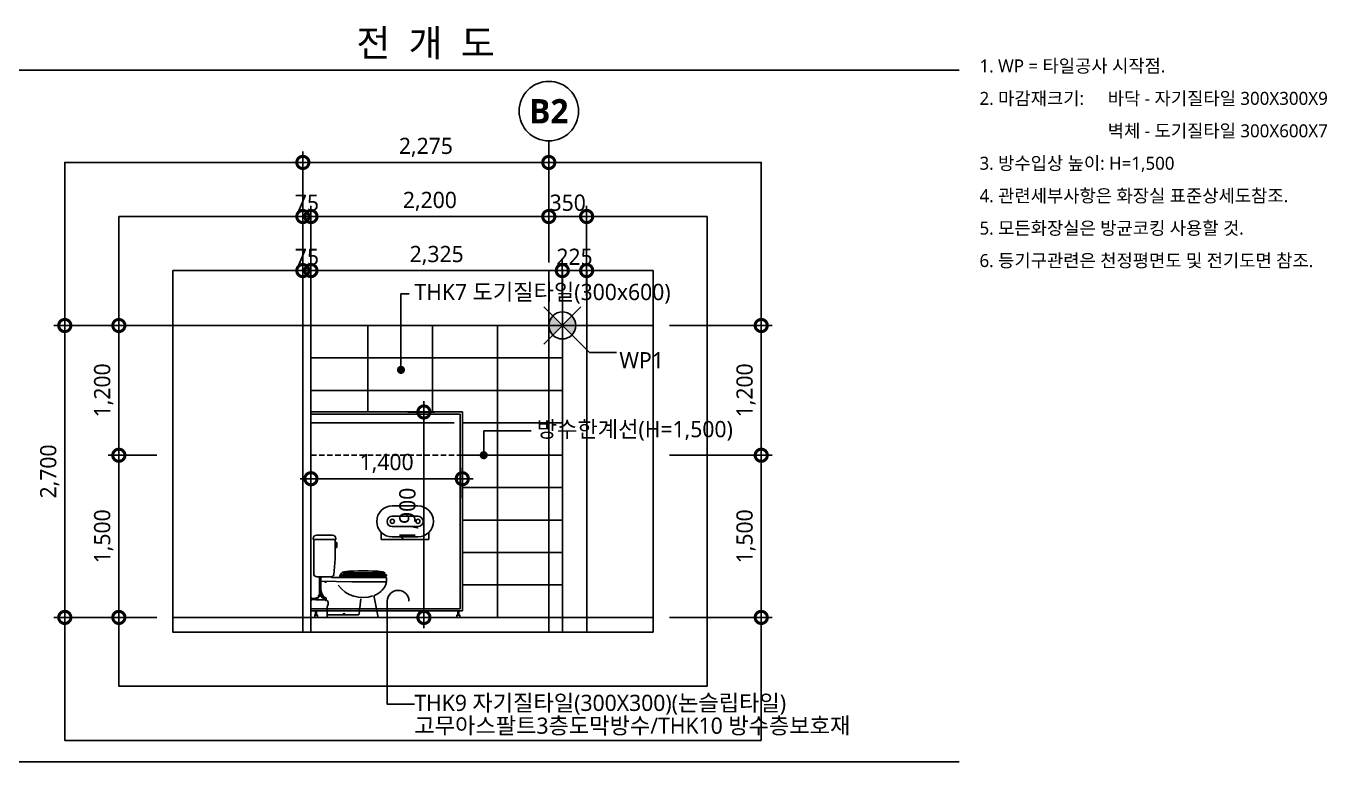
# Model space of a CAD drawing. Header units: millimetres. Extents: x 2213 to 82676, y 1050 to 28650.
# Drawn here: x 70094 to 82128, y 14850 to 21657 of the extents above; entities that cross this region are included whole.
import ezdxf
from ezdxf import colors
from ezdxf.entities.mleader import LeaderData, LeaderLine
from ezdxf.enums import TextEntityAlignment as Align
from ezdxf.math import Vec2, Vec3

# ---------------------------------------------------------------- set-up
doc = ezdxf.new("R2010")
doc.units = ezdxf.units.MM
doc.header["$LTSCALE"] = 200
doc.header["$PDMODE"] = 3
doc.linetypes.add('CEN', pattern=[62, 60, -1, 0, -1])
doc.linetypes.add('HIDDEN', pattern=[0.375, 0.25, -0.125])
doc.layers.get('Defpoints').update_dxf_attribs({"color": 137})
for name, color, linetype in [('01-CEN', 1, 'CEN'), ('01HAT', 8, 'Continuous'), ('01TEX', 3, 'Continuous'), ('01TOILET', 6, 'Continuous'), ('1', 1, 'Continuous'), ('2', 2, 'Continuous'), ('3', 3, 'Continuous'), ('5', 5, 'Continuous'), ('7ELE', 7, 'Continuous'), ('DIM', 7, 'Continuous'), ('DIM1', 7, 'Continuous'), ('SAN', 201, 'Continuous'), ('SYM', 6, 'Continuous'), ('SYM-BUB', 3, 'Continuous'), ('SYM-LEAD', 6, 'Continuous'), ('TEXT', 3, 'Continuous'), ('XR-TOIL-NOTE$0$A-ANNO-TEXT', 3, 'Continuous'), ('방수한계선', 4, 'HIDDEN')]:
    doc.layers.add(name, color=color, linetype=linetype)
doc.layers.add('02Waste', color=171, linetype='Continuous', plot=False)
doc.styles.add('HY-M', font='malgun.ttf')
doc.styles.get("Standard").update_dxf_attribs({"font": 'malgun.ttf'})
doc.styles.add('맑은고딕', font='malgun.ttf')
doc.styles.add('맑은고딕B', font='malgunbd.ttf')
doc.styles.add('스타일1', font='malgun.ttf')
doc.linetypes.add('WIREMESH2', pattern='A,5,-0.25,["X",Standard,S=1,R=0,X=-0.32,Y=-0.5],-0.25', length=5.5)
doc.dimstyles.new('CJA-50', dxfattribs={"dimscale": 50, "dimtxt": 3, "dimasz": 1, "dimexe": 2, "dimexo": 3, "dimgap": 1, "dimtad": 1, "dimdec": 0, "dimzin": 1, "dimdsep": 46, "dimlunit": 6, "dimtxsty": '스타일1', "dimblk": 'GAUN-DOT', "dimcen": -2, "dimdle": 2, "dimclrd": 256, "dimclre": 256, "dimclrt": 3, "dimadec": 0, "dimazin": 0, "dimtfac": 1, "dimtdec": 0, "dimtix": 1, "dimtmove": 2, "dimatfit": 3, "dimldrblk": 'DOTSMALL', "dimfxl": 1, "dimtolj": 1, "dimtzin": 1, "dimarcsym": 0})

# ---------------------------------------------------------------- blocks, each defined once
blk = doc.blocks.new('GAUN-DOT')
at = {"linetype": 'ByBlock'}
for p, q in [((2, 0), (-2, 0)), ((0, -2), (0, 2))]:
    blk.add_line(p, q, dxfattribs=at)
at = {"const_width": 2.25}
blk.add_lwpolyline([(0, 0.28125, 1), (0, -0.28125, 1)], format="xyb", close=True, dxfattribs=at)
blk = doc.blocks.new('*D81')
at = {"layer": 'Defpoints', "color": 0, "transparency": 16777216}
for p in [(74930, 20395), (72655, 19319), (74930, 19319)]:
    blk.add_point(p, dxfattribs=at)
at = {"layer": 'DIM', "lineweight": -2, "transparency": 16777216}
for p, q in [((72655, 19469), (72655, 20495)), ((74930, 19469), (74930, 20495)), ((72705, 20395), (74880, 20395))]:
    blk.add_line(p, q, dxfattribs=at)
at = {"layer": 'DIM', "lineweight": -2, "transparency": 16777216, "xscale": 50, "yscale": 50, "zscale": 50, "rotation": 180}
blk.add_blockref('GAUN-DOT', (72655, 20395), dxfattribs=at)
at = {"layer": 'DIM', "lineweight": -2, "transparency": 16777216, "xscale": 50, "yscale": 50, "zscale": 50}
blk.add_blockref('GAUN-DOT', (74930, 20395), dxfattribs=at)
at = {"layer": 'DIM', "color": 3, "transparency": 16777216, "insert": (73793, 20535), "char_height": 150, "attachment_point": 5, "style": '맑은고딕'}
blk.add_mtext('\\A1;2,275', dxfattribs=at)
blk = doc.blocks.new('_DotSmall')
at = {"layer": 'DIM'}
h = blk.add_hatch(color=256, dxfattribs=at)
edge = h.paths.add_edge_path()
edge.add_arc((0, 0), 0.2, 0, 360)
at = {"layer": 'DIM', "linetype": 'ByBlock'}
blk.add_circle((0, 0), 0.2, dxfattribs=at)
blk = doc.blocks.new('*D82')
at = {"layer": 'Defpoints', "color": 0, "transparency": 16777216}
for p in [(74930, 19895), (74930, 19319), (75280, 19319)]:
    blk.add_point(p, dxfattribs=at)
at = {"layer": 'DIM', "lineweight": -2, "transparency": 16777216}
for p, q in [((74930, 19469), (74930, 19995)), ((75280, 19469), (75280, 19995)), ((74880, 19895), (74830, 19895)), ((75280, 19895), (74930, 19895)), ((75330, 19895), (75380, 19895))]:
    blk.add_line(p, q, dxfattribs=at)
at = {"layer": 'DIM', "lineweight": -2, "transparency": 16777216, "xscale": 50, "yscale": 50, "zscale": 50}
blk.add_blockref('GAUN-DOT', (74930, 19895), dxfattribs=at)
at = {"layer": 'DIM', "lineweight": -2, "transparency": 16777216, "xscale": 50, "yscale": 50, "zscale": 50, "rotation": 180}
blk.add_blockref('GAUN-DOT', (75280, 19895), dxfattribs=at)
at = {"layer": 'DIM', "color": 3, "transparency": 16777216, "insert": (75105, 20022), "char_height": 150, "attachment_point": 5, "style": '맑은고딕'}
blk.add_mtext('\\A1;350', dxfattribs=at)
blk = doc.blocks.new('*D83')
at = {"layer": 'Defpoints', "color": 0, "transparency": 16777216}
for p in [(72730, 19895), (72730, 19319), (74930, 19319)]:
    blk.add_point(p, dxfattribs=at)
at = {"layer": 'DIM', "lineweight": -2, "transparency": 16777216}
for p, q in [((72730, 19469), (72730, 19995)), ((74930, 19469), (74930, 19995)), ((74880, 19895), (72780, 19895))]:
    blk.add_line(p, q, dxfattribs=at)
at = {"layer": 'DIM', "lineweight": -2, "transparency": 16777216, "xscale": 50, "yscale": 50, "zscale": 50, "rotation": 180}
blk.add_blockref('GAUN-DOT', (72730, 19895), dxfattribs=at)
at = {"layer": 'DIM', "lineweight": -2, "transparency": 16777216, "xscale": 50, "yscale": 50, "zscale": 50}
blk.add_blockref('GAUN-DOT', (74930, 19895), dxfattribs=at)
at = {"layer": 'DIM', "color": 3, "transparency": 16777216, "insert": (73830, 20035), "char_height": 150, "attachment_point": 5, "style": '맑은고딕'}
blk.add_mtext('\\A1;2,200', dxfattribs=at)
blk = doc.blocks.new('*D84')
at = {"layer": 'Defpoints', "color": 0, "transparency": 16777216}
for p in [(71682, 18887), (70453, 16187), (71453, 16187)]:
    blk.add_point(p, dxfattribs=at)
at = {"layer": 'DIM', "lineweight": -2, "transparency": 16777216}
for p, q in [((71532, 18887), (70353, 18887)), ((70453, 18837), (70453, 16237)), ((71303, 16187), (70353, 16187))]:
    blk.add_line(p, q, dxfattribs=at)
at = {"layer": 'DIM', "lineweight": -2, "transparency": 16777216, "xscale": 50, "yscale": 50, "zscale": 50}
for p, rotation in [((70453, 18887), 90), ((70453, 16187), 270)]:
    blk.add_blockref('GAUN-DOT', p, dxfattribs=dict(at, rotation=rotation))
at = {"layer": 'DIM', "color": 3, "transparency": 16777216, "insert": (70313, 17537), "char_height": 150, "attachment_point": 5, "rotation": 90, "style": '맑은고딕'}
blk.add_mtext('\\A1;2,700', dxfattribs=at)
blk = doc.blocks.new('*D85')
at = {"layer": 'Defpoints', "color": 0, "transparency": 16777216}
for p in [(71594, 18887), (70953, 17687), (71453, 17687)]:
    blk.add_point(p, dxfattribs=at)
at = {"layer": 'DIM', "lineweight": -2, "transparency": 16777216}
for p, q in [((71444, 18887), (70853, 18887)), ((70953, 18837), (70953, 17737)), ((71303, 17687), (70853, 17687))]:
    blk.add_line(p, q, dxfattribs=at)
at = {"layer": 'DIM', "lineweight": -2, "transparency": 16777216, "xscale": 50, "yscale": 50, "zscale": 50}
for p, rotation in [((70953, 18887), 90), ((70953, 17687), 270)]:
    blk.add_blockref('GAUN-DOT', p, dxfattribs=dict(at, rotation=rotation))
at = {"layer": 'DIM', "color": 3, "transparency": 16777216, "insert": (70812, 18287), "char_height": 150, "attachment_point": 5, "rotation": 90, "style": '맑은고딕'}
blk.add_mtext('\\A1;1,200', dxfattribs=at)
blk = doc.blocks.new('*D86')
at = {"layer": 'Defpoints', "color": 0, "transparency": 16777216}
for p in [(71453, 17687), (70953, 16187), (71453, 16187)]:
    blk.add_point(p, dxfattribs=at)
at = {"layer": 'DIM', "lineweight": -2, "transparency": 16777216}
for p, q in [((71303, 17687), (70853, 17687)), ((70953, 17637), (70953, 16237)), ((71303, 16187), (70853, 16187))]:
    blk.add_line(p, q, dxfattribs=at)
at = {"layer": 'DIM', "lineweight": -2, "transparency": 16777216, "xscale": 50, "yscale": 50, "zscale": 50}
for p, rotation in [((70953, 17687), 90), ((70953, 16187), 270)]:
    blk.add_blockref('GAUN-DOT', p, dxfattribs=dict(at, rotation=rotation))
at = {"layer": 'DIM', "color": 3, "transparency": 16777216, "insert": (70812, 16937), "char_height": 150, "attachment_point": 5, "rotation": 90, "style": '맑은고딕'}
blk.add_mtext('\\A1;1,500', dxfattribs=at)
blk = doc.blocks.new('*D87')
at = {"layer": 'Defpoints', "color": 0, "transparency": 16777216}
for p in [(75895, 18887), (75895, 17687), (76895, 17687)]:
    blk.add_point(p, dxfattribs=at)
at = {"layer": 'DIM', "lineweight": -2, "transparency": 16777216}
for p, q in [((76045, 18887), (76995, 18887)), ((76895, 18837), (76895, 17737)), ((76045, 17687), (76995, 17687))]:
    blk.add_line(p, q, dxfattribs=at)
at = {"layer": 'DIM', "lineweight": -2, "transparency": 16777216, "xscale": 50, "yscale": 50, "zscale": 50}
for p, rotation in [((76895, 18887), 90), ((76895, 17687), 270)]:
    blk.add_blockref('GAUN-DOT', p, dxfattribs=dict(at, rotation=rotation))
at = {"layer": 'DIM', "color": 3, "transparency": 16777216, "insert": (76754, 18287), "char_height": 150, "attachment_point": 5, "rotation": 90, "style": '맑은고딕'}
blk.add_mtext('\\A1;1,200', dxfattribs=at)
blk = doc.blocks.new('*D88')
at = {"layer": 'Defpoints', "color": 0, "transparency": 16777216}
for p in [(75895, 17687), (75895, 16187), (76895, 16187)]:
    blk.add_point(p, dxfattribs=at)
at = {"layer": 'DIM', "lineweight": -2, "transparency": 16777216}
for p, q in [((76045, 17687), (76995, 17687)), ((76895, 17637), (76895, 16237)), ((76045, 16187), (76995, 16187))]:
    blk.add_line(p, q, dxfattribs=at)
at = {"layer": 'DIM', "lineweight": -2, "transparency": 16777216, "xscale": 50, "yscale": 50, "zscale": 50}
for p, rotation in [((76895, 17687), 90), ((76895, 16187), 270)]:
    blk.add_blockref('GAUN-DOT', p, dxfattribs=dict(at, rotation=rotation))
at = {"layer": 'DIM', "color": 3, "transparency": 16777216, "insert": (76754, 16937), "char_height": 150, "attachment_point": 5, "rotation": 90, "style": '맑은고딕'}
blk.add_mtext('\\A1;1,500', dxfattribs=at)
blk = doc.blocks.new('NEW_BUB')
at = {"layer": 'SYM-BUB', "color": 6}
blk.add_line((0, 3), (0, 0), dxfattribs=at)
blk.add_circle((0, 8.5), 5.5, dxfattribs=at)
at = {"layer": 'SYM-BUB', "color": 3, "style": '맑은고딕B'}
blk.add_attdef('X', text='', height=4.5, dxfattribs=at).set_placement((0, 8.5), align=Align.MIDDLE)
blk = doc.blocks.new('*D89')
at = {"layer": 'Defpoints', "color": 0, "transparency": 16777216}
for p in [(75055, 19395), (72730, 19012), (75055, 19012)]:
    blk.add_point(p, dxfattribs=at)
at = {"layer": 'DIM', "lineweight": -2, "transparency": 16777216}
for p, q in [((72730, 19162), (72730, 19495)), ((75055, 19162), (75055, 19495)), ((72780, 19395), (75005, 19395))]:
    blk.add_line(p, q, dxfattribs=at)
at = {"layer": 'DIM', "lineweight": -2, "transparency": 16777216, "xscale": 50, "yscale": 50, "zscale": 50, "rotation": 180}
blk.add_blockref('GAUN-DOT', (72730, 19395), dxfattribs=at)
at = {"layer": 'DIM', "lineweight": -2, "transparency": 16777216, "xscale": 50, "yscale": 50, "zscale": 50}
blk.add_blockref('GAUN-DOT', (75055, 19395), dxfattribs=at)
at = {"layer": 'DIM', "color": 3, "transparency": 16777216, "insert": (73893, 19535), "char_height": 150, "attachment_point": 5, "style": '맑은고딕'}
blk.add_mtext('\\A1;2,325', dxfattribs=at)
blk = doc.blocks.new('*D90')
at = {"layer": 'Defpoints', "color": 0, "transparency": 16777216}
for p in [(75055, 19395), (75055, 19012), (75280, 19012)]:
    blk.add_point(p, dxfattribs=at)
at = {"layer": 'DIM', "lineweight": -2, "transparency": 16777216}
for p, q in [((75055, 19162), (75055, 19495)), ((75280, 19162), (75280, 19495)), ((75005, 19395), (74955, 19395)), ((75280, 19395), (75055, 19395)), ((75330, 19395), (75380, 19395))]:
    blk.add_line(p, q, dxfattribs=at)
at = {"layer": 'DIM', "lineweight": -2, "transparency": 16777216, "xscale": 50, "yscale": 50, "zscale": 50}
blk.add_blockref('GAUN-DOT', (75055, 19395), dxfattribs=at)
at = {"layer": 'DIM', "lineweight": -2, "transparency": 16777216, "xscale": 50, "yscale": 50, "zscale": 50, "rotation": 180}
blk.add_blockref('GAUN-DOT', (75280, 19395), dxfattribs=at)
at = {"layer": 'DIM', "color": 3, "transparency": 16777216, "insert": (75168, 19522), "char_height": 150, "attachment_point": 5, "style": '맑은고딕'}
blk.add_mtext('\\A1;225', dxfattribs=at)
blk = doc.blocks.new('*D91')
at = {"layer": 'Defpoints', "color": 0, "transparency": 16777216}
for p in [(72655, 19395), (72655, 19012), (72730, 19012)]:
    blk.add_point(p, dxfattribs=at)
at = {"layer": 'DIM', "lineweight": -2, "transparency": 16777216}
for p, q in [((72655, 19162), (72655, 19495)), ((72730, 19162), (72730, 19495)), ((72605, 19395), (72555, 19395)), ((72730, 19395), (72655, 19395)), ((72780, 19395), (72830, 19395))]:
    blk.add_line(p, q, dxfattribs=at)
at = {"layer": 'DIM', "lineweight": -2, "transparency": 16777216, "xscale": 50, "yscale": 50, "zscale": 50}
blk.add_blockref('GAUN-DOT', (72655, 19395), dxfattribs=at)
at = {"layer": 'DIM', "lineweight": -2, "transparency": 16777216, "xscale": 50, "yscale": 50, "zscale": 50, "rotation": 180}
blk.add_blockref('GAUN-DOT', (72730, 19395), dxfattribs=at)
at = {"layer": 'DIM', "color": 3, "transparency": 16777216, "insert": (72693, 19521), "char_height": 150, "attachment_point": 5, "style": '맑은고딕'}
blk.add_mtext('\\A1;75', dxfattribs=at)
blk = doc.blocks.new('_DOT')
at = {"color": 0, "linetype": 'ByBlock'}
blk.add_line((-0.5, 0), (-1, 0), dxfattribs=at)
at = {"color": 0, "linetype": 'ByBlock', "const_width": 0.5}
blk.add_lwpolyline([(-0.25, 0, 1), (0.25, 0, 1)], format="xyb", close=True, dxfattribs=at)
blk = doc.blocks.new('*D92')
at = {"layer": 'Defpoints', "color": 0, "transparency": 16777216}
for p in [(72730, 19895), (72655, 19319), (72730, 19319)]:
    blk.add_point(p, dxfattribs=at)
at = {"layer": 'DIM', "lineweight": -2, "transparency": 16777216}
for p, q in [((72655, 19469), (72655, 19995)), ((72730, 19469), (72730, 19995)), ((72605, 19895), (72555, 19895)), ((72655, 19895), (72730, 19895)), ((72780, 19895), (72830, 19895))]:
    blk.add_line(p, q, dxfattribs=at)
at = {"layer": 'DIM', "lineweight": -2, "transparency": 16777216, "xscale": 50, "yscale": 50, "zscale": 50}
blk.add_blockref('GAUN-DOT', (72655, 19895), dxfattribs=at)
at = {"layer": 'DIM', "lineweight": -2, "transparency": 16777216, "xscale": 50, "yscale": 50, "zscale": 50, "rotation": 180}
blk.add_blockref('GAUN-DOT', (72730, 19895), dxfattribs=at)
at = {"layer": 'DIM', "color": 3, "transparency": 16777216, "insert": (72693, 20021), "char_height": 150, "attachment_point": 5, "style": '맑은고딕'}
blk.add_mtext('\\A1;75', dxfattribs=at)
blk = doc.blocks.new('WP21')
at = {"layer": 'SYM'}
h = blk.add_hatch(color=6, dxfattribs=at)
edge = h.paths.add_edge_path()
edge.add_ellipse((0, 0), major_axis=(0, 2.5), ratio=1, start_angle=405, end_angle=495)
edge.add_line((-1.77, -1.77), (0, 0))
edge.add_line((0, 0), (-1.77, 1.77))
edge = h.paths.add_edge_path()
edge.add_ellipse((0, 0), major_axis=(0, 2.5), ratio=1, start_angle=225, end_angle=315)
edge.add_line((1.77, 1.77), (0, 0))
edge.add_line((0, 0), (1.77, -1.77))
at = {"layer": 'SYM', "color": 6}
for p, q in [((-3.44, -3.44), (5, 5)), ((5, 5), (10, 5)), ((-3.44, 3.44), (3.44, -3.44))]:
    blk.add_line(p, q, dxfattribs=at)
blk.add_ellipse((0, 0), major_axis=(0, 2.5), ratio=1, start_param=5.497787, end_param=11.780972, dxfattribs=at)
at = {"layer": 'SYM', "color": 3, "linetype": 'WIREMESH2', "style": '스타일1'}
blk.add_attdef('WP', text='', height=3, dxfattribs=at).set_placement((10.55, 5), align=Align.MIDDLE_LEFT)
blk = doc.blocks.new('로우탱크-대변기(측면)')
at = {"layer": '01TOILET'}
for p, q in [((-600, 730), (-600, 723)), ((-570, 760), (-420, 760)), ((-390, 723), (-390, 730)), ((-597, 720), (-393, 720)), ((-595, 720), (-595, 406)), ((-395, 720), (-395, 671)), ((-381, 693), (-395, 693)), ((-381, 675), (-395, 675)), ((-381, 664), (-395, 664)), ((-381, 646), (-395, 646)), ((-381, 693), (-381, 646)), ((-565, 376), (-432, 376)), ((-548, 373), (-548, 376)), ((-527, 368), (-543, 368)), ((-542, 368), (-542, 204)), ((-528, 368), (-528, 204)), ((-522, 376), (-522, 373)), ((-430, 370), (-430, 371)), ((-430, 370), (72, 370)), ((-336, 383), (77, 383)), ((-324, 400), (69, 400)), ((-316, 411), (59, 411)), ((-228, 411), (-228, 400)), ((-228, 383), (-228, 370)), ((-215, 383), (-215, 370)), ((-214, 411), (-214, 400)), ((-23, 411), (-23, 400)), ((-22, 383), (-22, 370)), ((-9, 411), (-9, 400)), ((-9, 383), (-9, 370)), ((61, 414), (59, 417)), ((59, 411), (59, 411)), ((80, 336), (80, 362)), ((-242, 328), (-528, 336)), ((-242, 328), (79, 328)), ((-620, 183), (-618, 183)), ((-618, 157), (-620, 157)), ((-613, 178), (-613, 162)), ((-576, 176), (-613, 176)), ((-576, 164), (-613, 164)), ((-576, 180), (-576, 161)), ((-554, 180), (-576, 180)), ((-565, 174), (-576, 174)), ((-576, 166), (-565, 166)), ((-576, 161), (-494, 161)), ((-565, 180), (-565, 161)), ((-549, 204), (-521, 204)), ((-549, 195), (-549, 204)), ((-549, 195), (-521, 195)), ((-549, 195), (-549, 185)), ((-539, 195), (-539, 204)), ((-530, 204), (-530, 195)), ((-521, 204), (-521, 195)), ((-521, 195), (-521, 185)), ((-516, 180), (-494, 180)), ((-505, 180), (-505, 161)), ((-505, 174), (-494, 174)), ((-505, 166), (-494, 166)), ((-494, 180), (-494, 161)), ((-494, 176), (-488, 176)), ((-494, 164), (-488, 164)), ((-485, 183), (-488, 183)), ((-488, 183), (-488, 155)), ((-480, 179), (-488, 179)), ((-480, 174), (-488, 174)), ((-488, 166), (-480, 166)), ((-488, 161), (-480, 161)), ((-488, 155), (-485, 155)), ((-480, 160), (-480, 178)), ((-174, 32), (-159, 172)), ((0, 0), (-36, 187)), ((-470, 0), (-470, 96)), ((-470, 25), (-182, 25))]:
    blk.add_line(p, q, dxfattribs=at)
for centre, radius, start, end in [((-570, 730), 30, 90, 180), ((-597, 723), 3, 180, 270), ((-420, 730), 30, 0, 90), ((-393, 723), 3, 270, 0), ((-3747, 680), 3352, 355.1154, 0.1555), ((-565, 406), 30, 180, 270), ((-543, 373), 5, 180, 270), ((-527, 373), 5, 270, 0), ((-435, 371), 5, 0, 90), ((-431, 401), 24.6, 267.3528, 345.2055), ((-282, 360), 73.8, 128.2835, 172.3899), ((-282, 360), 58, 128.2835, 170.2995), ((-324, 411), 7.94, 313.9053, 122.6617), ((-344, 472), 58.6, 294.664, 301.4033), ((-136, -1416), 1847, 84.4784, 95.5216), ((38, 380), 41.3, 60.8845, 85.6022), ((59, 413), 2, 268.7973, 39.2367), ((49, 376), 31.4, 16.6851, 49.8505), ((72, 362), 8, 0, 90), ((77, 385), 2, 270, 16.6851), ((-374, 282), 157, 191.0328, 222.6788), ((-485, 335), 9.38, 178.319, 358.319), ((-141, 466), 283, 216.327, 289.5221), ((-90, 370), 175, 292.2615, 317.2888), ((-45, 345), 125, 311.5109, 356.0467), ((-618, 178), 5, 0, 90), ((-618, 162), 5, 270, 0), ((-554, 185), 5, 270, 0), ((-516, 185), 5, 180, 270), ((-485, 178), 5, 0, 90), ((-485, 160), 5, 270, 0), ((-506, 129), 46, 328.7532, 54.9951), ((-14, 188), 22.5, 108.6805, 200), ((-458, 96), 12, 136.8583, 180), ((-315, 25), 9.58, 359.9998, 180), ((-182, 33), 8, 270, 353.6328)]:
    blk.add_arc(centre, radius, start, end, dxfattribs=at)
blk = doc.blocks.new('*D93')
at = {"layer": 'Defpoints', "color": 0, "transparency": 16777216}
for p in [(74130, 17470), (74130, 17139), (72730, 17086)]:
    blk.add_point(p, dxfattribs=at)
at = {"layer": 'DIM', "lineweight": -2, "transparency": 16777216}
for p, q in [((72730, 17236), (72730, 17570)), ((74130, 17289), (74130, 17570)), ((72780, 17470), (74080, 17470))]:
    blk.add_line(p, q, dxfattribs=at)
at = {"layer": 'DIM', "lineweight": -2, "transparency": 16777216, "xscale": 50, "yscale": 50, "zscale": 50, "rotation": 180}
blk.add_blockref('GAUN-DOT', (72730, 17470), dxfattribs=at)
at = {"layer": 'DIM', "lineweight": -2, "transparency": 16777216, "xscale": 50, "yscale": 50, "zscale": 50}
blk.add_blockref('GAUN-DOT', (74130, 17470), dxfattribs=at)
at = {"layer": 'DIM', "color": 3, "transparency": 16777216, "insert": (73430, 17611), "char_height": 150, "attachment_point": 5, "style": '맑은고딕'}
blk.add_mtext('\\A1;1,400', dxfattribs=at)
blk = doc.blocks.new('*D94')
at = {"layer": 'Defpoints', "color": 0, "transparency": 16777216}
for p in [(73477, 18087), (73467, 16187), (73775, 16187)]:
    blk.add_point(p, dxfattribs=at)
at = {"layer": 'DIM', "lineweight": -2, "transparency": 16777216}
for p, q in [((73627, 18087), (73875, 18087)), ((73775, 18037), (73775, 16237)), ((73617, 16187), (73875, 16187))]:
    blk.add_line(p, q, dxfattribs=at)
at = {"layer": 'DIM', "lineweight": -2, "transparency": 16777216, "xscale": 50, "yscale": 50, "zscale": 50}
for p, rotation in [((73775, 18087), 90), ((73775, 16187), 270)]:
    blk.add_blockref('GAUN-DOT', p, dxfattribs=dict(at, rotation=rotation))
at = {"layer": 'DIM', "color": 3, "transparency": 16777216, "insert": (73635, 17137), "char_height": 150, "attachment_point": 5, "rotation": 90, "style": '맑은고딕'}
blk.add_mtext('\\A1;1,900', dxfattribs=at)
blk = doc.blocks.new('휴지걸이')
at = {"layer": 'SAN'}
for p, q in [((-844, 1000), (-1081, 1000)), ((-844, 904), (-1081, 904)), ((-1183, 754), (-1183, 688)), ((-844, 808), (-1081, 808)), ((-743, 754), (-743, 688)), ((-743, 688), (-1183, 688)), ((-844, 712), (-1081, 712))]:
    blk.add_line(p, q, dxfattribs=at)
for centre in [(-1081, 856), (-844, 856)]:
    blk.add_circle(centre, 19, dxfattribs=at)
for centre, radius, start, end in [((-1081, 856), 144, 90, 270), ((-844, 856), 144, 270, 90), ((-1081, 856), 48, 90, 270), ((-844, 856), 48, 270, 90)]:
    blk.add_arc(centre, radius, start, end, dxfattribs=at)

msp = doc.modelspace()

# ---------------------------------------------------------------- linework, layer by layer
at = {"layer": '01-CEN'}
for p, q in [((72655.3, 19395), (72655.3, 16050)), ((72730.3, 19395), (72730.3, 16050)), ((74930.3, 19395), (74930.3, 16050)), ((75055.3, 19395), (75055.3, 16050)), ((75280.3, 19395), (75280.3, 16050))]:
    msp.add_line(p, q, dxfattribs=at)
at = {"layer": '01HAT'}
for p, q in [((73255.3, 18887.4), (73255.3, 18087.4)), ((73855.3, 18887.4), (73855.3, 18087.4)), ((74455.3, 18887.4), (74455.3, 16187.4)), ((72730.3, 18587.4), (75055.3, 18587.4)), ((72730.3, 18287.4), (75055.3, 18287.4)), ((72730.3, 17987.4), (74055.3, 17987.4)), ((74130.3, 17987.4), (75055.3, 17987.4)), ((74130.3, 17687.4), (75055.3, 17687.4)), ((74130.3, 17387.4), (75055.3, 17387.4)), ((74130.3, 17087.4), (75055.3, 17087.4)), ((74130.3, 16787.4), (75055.3, 16787.4)), ((74130.3, 16487.4), (75055.3, 16487.4))]:
    msp.add_line(p, q, dxfattribs=at)
at = {"layer": '01TOILET'}
for p, q in [((74130.3, 18087.4), (72730.3, 18087.4)), ((74130.3, 18087.4), (74130.3, 16247.4)), ((74130.3, 16247.4), (72730.3, 16247.4))]:
    msp.add_line(p, q, dxfattribs=at)
at = {"layer": '01TOILET', "color": 7}
for p, q in [((72772.3, 16247.4), (72772.3, 16216)), ((72782.3, 16247.4), (72782.3, 16216)), ((74088.3, 16247.4), (74088.3, 16216)), ((74098.3, 16247.4), (74098.3, 16216)), ((72789.8, 16207.4), (72764.8, 16207.4)), ((74105.8, 16207.4), (74080.8, 16207.4))]:
    msp.add_line(p, q, dxfattribs=at)
for points in [[(72764.8, 16187.4), (72764.8, 16207.4), (72772.3, 16216), (72782.3, 16216), (72789.8, 16207.4), (72789.8, 16187.4)], [(74080.8, 16187.4), (74080.8, 16207.4), (74088.3, 16216), (74098.3, 16216), (74105.8, 16207.4), (74105.8, 16187.4)]]:
    msp.add_lwpolyline(points, dxfattribs=at)
at = {"layer": '02Waste'}
for points in [[(76894.8, 15050), (70452.9, 15050), (70452.9, 20395), (76894.8, 20395)], [(76394.8, 15550), (70952.9, 15550), (70952.9, 19895), (76394.8, 19895)]]:
    msp.add_lwpolyline(points, close=True, dxfattribs=at)
msp.add_lwpolyline([(75894.8, 16050), (71452.9, 16050), (71452.9, 19395), (75894.8, 19395), (75894.8, 16050)], dxfattribs=at)
at = {"layer": '1'}
for p, q in [((71452.9, 18887.4), (75894.8, 18887.4)), ((71452.9, 16187.4), (75894.8, 16187.4))]:
    msp.add_line(p, q, dxfattribs=at)
at = {"layer": '2'}
msp.add_lwpolyline([(75055.3, 18887.4), (72730.3, 18887.4), (72730.3, 16187.4), (75055.3, 16187.4)], close=True, dxfattribs=at)
at = {"layer": '3'}
for p, q in [((78725, 21250), (59543.4, 21250)), ((59543.4, 14850), (78725, 14850))]:
    msp.add_line(p, q, dxfattribs=at)
at = {"layer": '5'}
for p, q in [((74110.3, 18067.4), (72730.3, 18067.4)), ((74110.3, 18067.4), (74110.3, 16267.4)), ((74110.3, 16267.4), (72730.3, 16267.4))]:
    msp.add_line(p, q, dxfattribs=at)
at = {"layer": '7ELE'}
msp.add_line((74055.3, 16187.4), (74955.3, 16187.4), dxfattribs=at)
at = {"layer": 'SYM-LEAD'}
for points, format in [([(73636.4, 16337.4, 1), (73436.4, 16337.4), (73436.4, 15383.2), (73686.4, 15383.2)], "xyb"), ([(73636.4, 16187.4, 0, 50, 0), (73636.4, 16337.4, 0, 0, 0), (73636.4, 16279, 0, 0, 0)], "xyseb")]:
    msp.add_lwpolyline(points, format=format, dxfattribs=at)
at = {"layer": '방수한계선'}
msp.add_line((72730.3, 17687.4), (75055.3, 17687.4), dxfattribs=at)

# ---------------------------------------------------------------- block references
at = {"layer": '01TOILET'}
msp.add_blockref('로우탱크-대변기(측면)', (73350.3, 16187.4), dxfattribs=at)
at = {"layer": 'DIM1'}
msp.add_blockref('휴지걸이', (74563.3, 16219.4), dxfattribs=at)
at = {"layer": 'SYM', "linetype": 'WIREMESH2'}
ref = msp.add_blockref('WP21', (75055.3, 18887.4), dxfattribs=dict(at, xscale=-50.00000000000001, yscale=50.00000000000001, zscale=50.00000000000001, rotation=180))
ref.add_attrib('WP', 'WP1', dxfattribs={"color": 3, "linetype": 'WIREMESH2', "height": 150, "style": '스타일1'}).set_placement((75582.8, 18445.7), align=Align.BOTTOM_LEFT)
at = {"layer": 'SYM-BUB'}
ref = msp.add_blockref('NEW_BUB', (74930.3, 20445), dxfattribs=dict(at, xscale=-50.00000000000001, yscale=50.00000000000001, zscale=50.00000000000001))
ref.add_attrib('X', 'B2', dxfattribs={"color": 3, "height": 225, "style": '맑은고딕B'}).set_placement((74930.3, 20870), align=Align.MIDDLE)

# ---------------------------------------------------------------- texts
at = {"layer": '01TEX', "linetype": 'Continuous', "style": 'HY-M'}
msp.add_text('전  개  도', height=250, rotation=360, dxfattribs=at).set_placement((73790, 21500), align=Align.MIDDLE_CENTER)
at = {"layer": 'TEXT', "color": 3, "style": '스타일1'}
for s, p in [('THK9 자기질타일(300X300)(논슬립타일)', (73686.4, 15396.9)), ('고무아스팔트3층도막방수/THK10 방수층보호재', (73686.4, 15186))]:
    msp.add_text(s, height=150, dxfattribs=at).set_placement(p, align=Align.MIDDLE_LEFT)
at = {"layer": 'XR-TOIL-NOTE$0$A-ANNO-TEXT', "style": '맑은고딕'}
for s, p in [('1. WP = 타일공사 시작점.', (78914.2, 21287.8)), ('2. 마감재크기:', (78914.2, 20987.8)), ('바닥 - 자기질타일 300X300X9', (80100.4, 20987.8)), ('벽체 - 도기질타일 300X600X7', (80100.4, 20687.8)), ('3. 방수입상 높이: H=1,500', (78914.2, 20387.8)), ('4. 관련세부사항은 화장실 표준상세도참조.', (78914.2, 20087.8)), ('5. 모든화장실은 방균코킹 사용할 것.', (78914.2, 19787.8)), ('6. 등기구관련은 천정평면도 및 전기도면 참조. ', (78914.2, 19487.8))]:
    msp.add_text(s, height=120, dxfattribs=at).set_placement(p, align=Align.MIDDLE_LEFT)

# ---------------------------------------------------------------- dimensions: what is measured, and where the dimension line sits
at = {"layer": 'DIM'}
for base, p1, p2, angle, picture, middle in [((74930.3, 20395), (72655.3, 19319), (74930.3, 19319), 180, '*D81', (73792.8, 20535)), ((72730.3, 19895), (74930.3, 19319), (72730.3, 19319), 180, '*D83', (73830.3, 20035)), ((74930.3, 19895), (75280.3, 19319), (74930.3, 19319), 180, '*D82', (75105.3, 20022.5)), ((75055.3, 19395), (72730.3, 19012), (75055.3, 19012), 180, '*D89', (73892.8, 19535)), ((70452.9, 16187.4), (71682.4, 18887.4), (71452.9, 16187.4), 270, '*D84', (70312.8, 17537.4)), ((70952.9, 17687.4), (71594.3, 18887.4), (71452.9, 17687.4), 270, '*D85', (70812.4, 18287.4)), ((76894.8, 17687.4), (75894.8, 18887.4), (75894.8, 17687.4), 270, '*D87', (76754.3, 18287.4)), ((73775.2, 16187.4), (73477.5, 18087.4), (73467.5, 16187.4), 90, '*D94', (73634.7, 17137.4)), ((70952.9, 16187.4), (71452.9, 17687.4), (71452.9, 16187.4), 270, '*D86', (70812.4, 16937.4)), ((76894.8, 16187.4), (75894.8, 17687.4), (75894.8, 16187.4), 270, '*D88', (76754.3, 16937.4))]:
    dim = msp.add_linear_dim(base=base, p1=p1, p2=p2, angle=angle, dimstyle='CJA-50', override={"dimtxsty": '맑은고딕'}, dxfattribs=at)
    dim.commit()
    dim.dimension.update_dxf_attribs({"geometry": picture, "text_midpoint": middle})
for base, p1, p2, picture, middle in [((72730.3, 19895), (72655.3, 19319), (72730.3, 19319), '*D92', (72692.8, 20021.2)), ((72655.3, 19395), (72730.3, 19012), (72655.3, 19012), '*D91', (72692.8, 19521.2)), ((75055.3, 19395), (75280.3, 19012), (75055.3, 19012), '*D90', (75167.8, 19522.5)), ((74130.3, 17470.5), (72730.3, 17086), (74130.3, 17139.1), '*D93', (73430.3, 17611))]:
    dim = msp.add_linear_dim(base=base, p1=p1, p2=p2, dimstyle='CJA-50', override={"dimtxsty": '맑은고딕'}, dxfattribs=at)
    dim.commit()
    dim.dimension.update_dxf_attribs({"geometry": picture, "text_midpoint": middle})

# ---------------------------------------------------------------- leaders
at = {"layer": 'TEXT', "color": 3}
ml = msp.add_multileader_mtext('Standard', dxfattribs=at)
ml.set_content('THK7 도기질타일(300x600) ', color=3, style='스타일1')
ml.set_leader_properties(color=6)
ml.set_arrow_properties(name='DOT')
ml.build(insert=Vec2(0, 0))
ml.multileader.update_dxf_attribs({"dogleg_length": 3, "arrow_head_size": 75})
ctx = ml.context
ctx.base_point, ctx.char_height, ctx.arrow_head_size, ctx.landing_gap_size, ctx.plane_origin = Vec3(73637.7, 19180.2), 150, 75, 50, Vec3(72621.7, 16643.7)
notes = []
notes.append((ctx, [(0, (1, 1, 0), (73562.7, 19180.2), (1, 0), 75, [(0, [(73562.7, 18476.5)], 0, [])])]))
ctx.mtext.insert, ctx.mtext.flow_direction = Vec3(73687.7, 19272.2), 5
ml = msp.add_multileader_mtext('Standard', dxfattribs=at)
ml.set_content('방수한계선(H=1,500)', color=3, style='스타일1')
ml.set_leader_properties(color=6)
ml.set_arrow_properties(name='DOT')
ml.build(insert=Vec2(0, 0))
ml.multileader.update_dxf_attribs({"dogleg_length": 3, "arrow_head_size": 75})
ctx = ml.context
ctx.base_point, ctx.char_height, ctx.arrow_head_size, ctx.landing_gap_size, ctx.plane_origin = Vec3(74768.2, 17911.7), 150, 75, 50, Vec3(73942.2, 16290)
notes.append((ctx, [(0, (1, 1, 0), (74328, 17911.7), (1, 0), 440.1, [(0, [(74328, 17687.4)], 0, [])])]))
ctx.mtext.insert, ctx.mtext.flow_direction = Vec3(74818.2, 18003.7), 5
for ctx, leaders in notes:
    for number, flags, end, landing, length, lines in leaders:
        leader = LeaderData()
        leader.index, (leader.has_last_leader_line, leader.has_dogleg_vector, leader.attachment_direction) = number, flags
        leader.last_leader_point, leader.dogleg_vector, leader.dogleg_length = Vec3(end), Vec3(landing), length
        for number, points, colour, breaks in lines:
            line = LeaderLine()
            line.index, line.vertices, line.color, line.breaks = number, Vec3.list(points), colors.encode_raw_color(colour), breaks
            leader.lines.append(line)
        ctx.leaders.append(leader)

doc.saveas('drawing.dxf')
